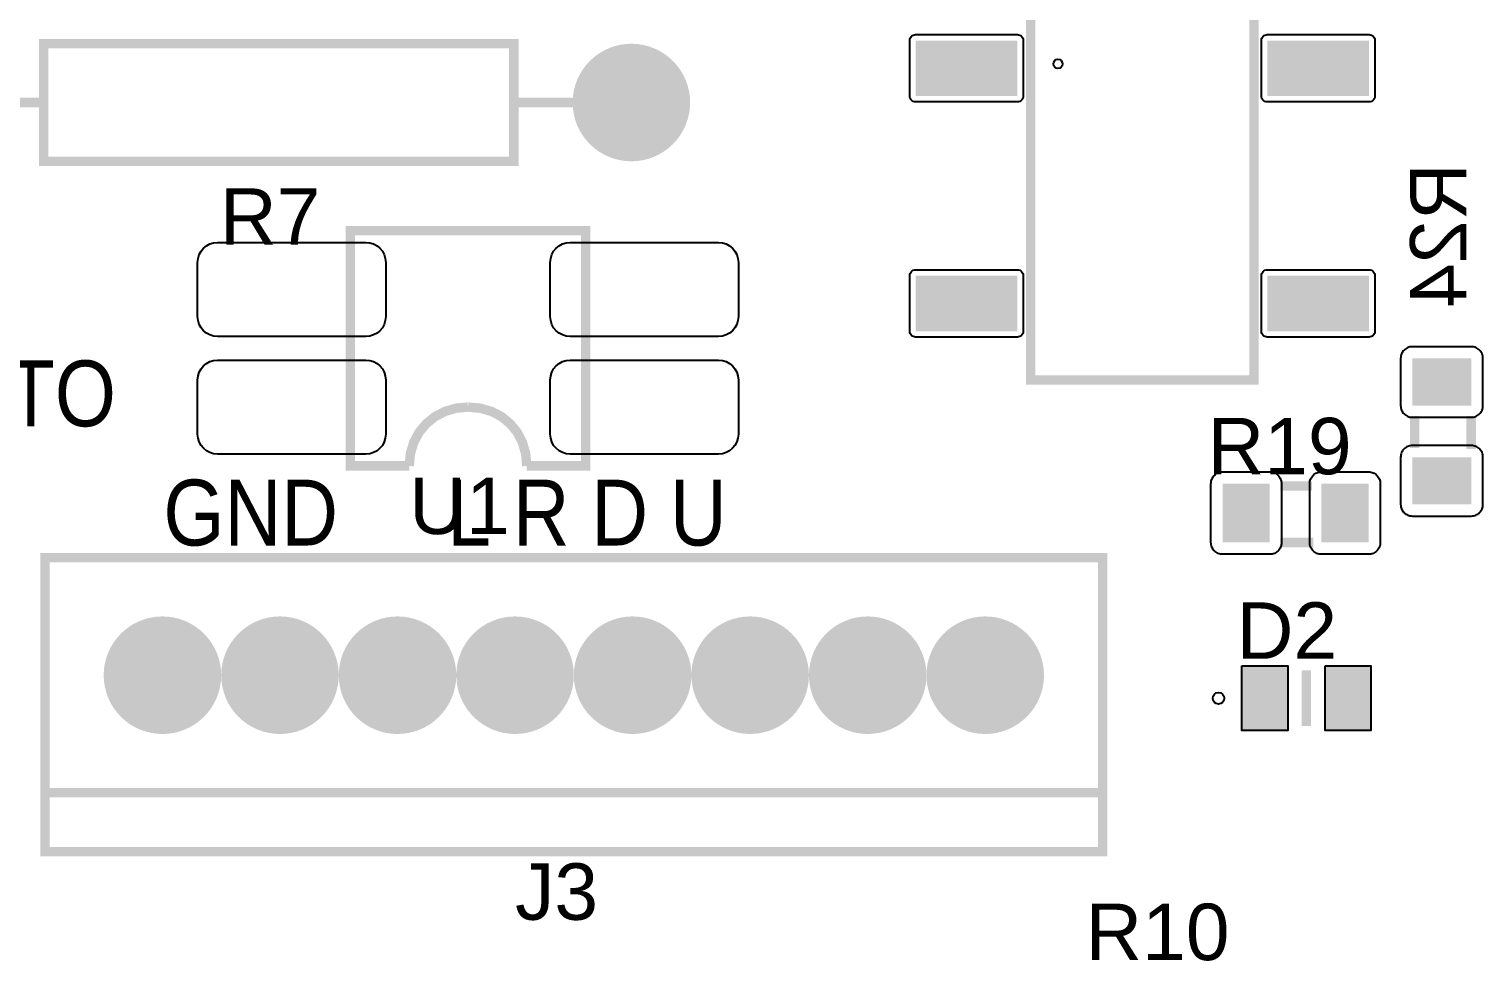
# Model space of a CAD drawing. Header units: inches. Extents: x -3.96 to 3.96, y -2.08 to 2.07.
# Drawn here: x -3.307 to -2.07, y -0.164 to 0.628 of the extents above; entities that cross this region are included whole.
import ezdxf

# ---------------------------------------------------------------- set-up
doc = ezdxf.new("R2010")
doc.units = ezdxf.units.IN
doc.layers.get('0').update_dxf_attribs({"linetype": 'CONTINUOUS'})

# ---------------------------------------------------------------- blocks, each defined once
blk = doc.blocks.new('RPAD')
blk.add_trace([(-0.5, -0.5), (-0.5, 0.5), (0.5, -0.5), (0.5, 0.5)])
blk = doc.blocks.new('EPAD')
at = {"const_width": 0.5}
blk.add_lwpolyline([(-0.25, 0, 1), (0.25, 0, 1)], format="xyb", close=True, dxfattribs=at)

msp = doc.modelspace()

# ---------------------------------------------------------------- linework, layer by layer
for points, const_width in [([(-2.264634, 0.659756), (-2.264634, 0.329756), (-2.454634, 0.329756), (-2.454634, 0.659756)], 0.008), ([(-2.264634, 0.659756), (-2.264634, 0.329756), (-2.454634, 0.329756), (-2.454634, 0.659756)], 0.008), ([(-2.264634, 0.659756), (-2.264634, 0.329756), (-2.454634, 0.329756), (-2.454634, 0.659756)], 0.008), ([(-3.294327, 0.51563), (-2.894327, 0.51563), (-2.894327, 0.61563), (-3.294327, 0.61563), (-3.294327, 0.51563)], 0.008), ([(-3.294327, 0.51563), (-2.894327, 0.51563), (-2.894327, 0.61563), (-3.294327, 0.61563), (-3.294327, 0.51563)], 0.008), ([(-3.294327, 0.51563), (-2.894327, 0.51563), (-2.894327, 0.61563), (-3.294327, 0.61563), (-3.294327, 0.51563)], 0.008), ([(-3.344327, 0.56563), (-3.294327, 0.56563)], 0.008), ([(-3.344327, 0.56563), (-3.294327, 0.56563)], 0.008), ([(-3.344327, 0.56563), (-3.294327, 0.56563)], 0.008), ([(-2.894327, 0.56563), (-2.844327, 0.56563)], 0.008), ([(-2.894327, 0.56563), (-2.844327, 0.56563)], 0.008), ([(-2.894327, 0.56563), (-2.844327, 0.56563)], 0.008), ([(-2.983327, 0.25663), (-3.033327, 0.25663), (-3.033327, 0.45663), (-2.833327, 0.45663), (-2.833327, 0.25663), (-2.883327, 0.25663)], 0.008), ([(-2.983327, 0.25663), (-3.033327, 0.25663), (-3.033327, 0.45663), (-2.833327, 0.45663), (-2.833327, 0.25663), (-2.883327, 0.25663)], 0.008), ([(-2.983327, 0.25663), (-3.033327, 0.25663), (-3.033327, 0.45663), (-2.833327, 0.45663), (-2.833327, 0.25663), (-2.883327, 0.25663)], 0.008), ([(-2.933327, 0.30663), (-2.943514, 0.305671), (-2.952952, 0.302896), (-2.961452, 0.298456), (-2.968827, 0.292505), (-2.974889, 0.285194), (-2.979452, 0.276677), (-2.982327, 0.267105), (-2.983327, 0.25663)], 0.008), ([(-2.933327, 0.30663), (-2.943514, 0.305671), (-2.952952, 0.302896), (-2.961452, 0.298456), (-2.968827, 0.292505), (-2.974889, 0.285194), (-2.979452, 0.276677), (-2.982327, 0.267105), (-2.983327, 0.25663)], 0.008), ([(-2.933327, 0.30663), (-2.943514, 0.305671), (-2.952952, 0.302896), (-2.961452, 0.298456), (-2.968827, 0.292505), (-2.974889, 0.285194), (-2.979452, 0.276677), (-2.982327, 0.267105), (-2.983327, 0.25663)], 0.008), ([(-2.933327, 0.30663), (-2.922852, 0.305671), (-2.91328, 0.302896), (-2.904762, 0.298456), (-2.897452, 0.292505), (-2.891501, 0.285194), (-2.887061, 0.276677), (-2.884286, 0.267105), (-2.883327, 0.25663)], 0.008), ([(-2.933327, 0.30663), (-2.922852, 0.305671), (-2.91328, 0.302896), (-2.904762, 0.298456), (-2.897452, 0.292505), (-2.891501, 0.285194), (-2.887061, 0.276677), (-2.884286, 0.267105), (-2.883327, 0.25663)], 0.008), ([(-2.933327, 0.30663), (-2.922852, 0.305671), (-2.91328, 0.302896), (-2.904762, 0.298456), (-2.897452, 0.292505), (-2.891501, 0.285194), (-2.887061, 0.276677), (-2.884286, 0.267105), (-2.883327, 0.25663)], 0.008), ([(-2.127886, 0.298953), (-2.127886, 0.271953)], 0.008), ([(-2.127886, 0.298953), (-2.127886, 0.271953)], 0.008), ([(-2.127886, 0.298953), (-2.127886, 0.271953)], 0.008), ([(-2.079886, 0.298953), (-2.079886, 0.270953)], 0.008), ([(-2.079886, 0.298953), (-2.079886, 0.270953)], 0.008), ([(-2.079886, 0.298953), (-2.079886, 0.270953)], 0.008), ([(-2.242224, 0.239457), (-2.215224, 0.239457)], 0.008), ([(-2.242224, 0.239457), (-2.215224, 0.239457)], 0.008), ([(-2.242224, 0.239457), (-2.215224, 0.239457)], 0.008), ([(-2.242224, 0.191457), (-2.214224, 0.191457)], 0.008), ([(-2.242224, 0.191457), (-2.214224, 0.191457)], 0.008), ([(-2.242224, 0.191457), (-2.214224, 0.191457)], 0.008), ([(-3.293287, -0.071417), (-2.393287, -0.071417), (-2.393287, 0.178583), (-3.293287, 0.178583), (-3.293287, -0.071417)], 0.008), ([(-3.293287, -0.071417), (-2.393287, -0.071417), (-2.393287, 0.178583), (-3.293287, 0.178583), (-3.293287, -0.071417)], 0.008), ([(-3.293287, -0.071417), (-2.393287, -0.071417), (-2.393287, 0.178583), (-3.293287, 0.178583), (-3.293287, -0.071417)], 0.008), ([(-2.220043, 0.082598), (-2.220043, 0.035354)], 0.007874), ([(-2.220043, 0.082598), (-2.220043, 0.035354)], 0.007874), ([(-2.220043, 0.082598), (-2.220043, 0.035354)], 0.007874), ([(-2.393287, -0.021417), (-3.293287, -0.021417)], 0.008), ([(-2.393287, -0.021417), (-3.293287, -0.021417)], 0.008), ([(-2.393287, -0.021417), (-3.293287, -0.021417)], 0.008)]:
    msp.add_lwpolyline(points, dxfattribs=dict(const_width=const_width))
for points in [[(-2.557547, 0.571134), (-2.557547, 0.618378), (-2.557448, 0.6194), (-2.557161, 0.620346), (-2.556707, 0.621196), (-2.556102, 0.621933), (-2.555365, 0.622537), (-2.554515, 0.622992), (-2.55357, 0.623278), (-2.552547, 0.623378), (-2.465933, 0.623378), (-2.464911, 0.623278), (-2.463965, 0.622992), (-2.463115, 0.622537), (-2.462378, 0.621933), (-2.461774, 0.621196), (-2.461319, 0.620346), (-2.461033, 0.6194), (-2.460933, 0.618378), (-2.460933, 0.571134), (-2.461033, 0.570111), (-2.461319, 0.569166), (-2.461774, 0.568316), (-2.462378, 0.567579), (-2.463115, 0.566974), (-2.463965, 0.56652), (-2.464911, 0.566233), (-2.465933, 0.566134), (-2.552547, 0.566134), (-2.55357, 0.566233), (-2.554515, 0.56652), (-2.555365, 0.566974), (-2.556102, 0.567579), (-2.556707, 0.568316), (-2.557161, 0.569166), (-2.557448, 0.570111), (-2.557547, 0.571134)], [(-2.16172, 0.618378), (-2.16172, 0.571134), (-2.16182, 0.570111), (-2.162106, 0.569166), (-2.162561, 0.568316), (-2.163166, 0.567579), (-2.163903, 0.566974), (-2.164753, 0.56652), (-2.165698, 0.566233), (-2.16672, 0.566134), (-2.253335, 0.566134), (-2.254357, 0.566233), (-2.255302, 0.56652), (-2.256152, 0.566974), (-2.256889, 0.567579), (-2.257494, 0.568316), (-2.257949, 0.569166), (-2.258235, 0.570111), (-2.258335, 0.571134), (-2.258335, 0.618378), (-2.258235, 0.6194), (-2.257949, 0.620346), (-2.257494, 0.621196), (-2.256889, 0.621933), (-2.256152, 0.622537), (-2.255302, 0.622992), (-2.254357, 0.623278), (-2.253335, 0.623378), (-2.16672, 0.623378), (-2.165698, 0.623278), (-2.164753, 0.622992), (-2.163903, 0.622537), (-2.163166, 0.621933), (-2.162561, 0.621196), (-2.162106, 0.620346), (-2.16182, 0.6194), (-2.16172, 0.618378)], [(-3.163327, 0.38363), (-3.163327, 0.42963), (-3.162989, 0.433106), (-3.162015, 0.43632), (-3.160469, 0.439211), (-3.158413, 0.441716), (-3.155908, 0.443772), (-3.153017, 0.445319), (-3.149803, 0.446292), (-3.146327, 0.44663), (-3.020327, 0.44663), (-3.016851, 0.446292), (-3.013637, 0.445319), (-3.010746, 0.443772), (-3.008241, 0.441716), (-3.006184, 0.439211), (-3.004638, 0.43632), (-3.003665, 0.433106), (-3.003327, 0.42963), (-3.003327, 0.38363), (-3.003665, 0.380154), (-3.004638, 0.37694), (-3.006184, 0.374049), (-3.008241, 0.371544), (-3.010746, 0.369487), (-3.013637, 0.367941), (-3.016851, 0.366968), (-3.020327, 0.36663), (-3.146327, 0.36663), (-3.149803, 0.366968), (-3.153017, 0.367941), (-3.155908, 0.369487), (-3.158413, 0.371544), (-3.160469, 0.374049), (-3.162015, 0.37694), (-3.162989, 0.380154), (-3.163327, 0.38363)], [(-2.863327, 0.38363), (-2.863327, 0.42963), (-2.862989, 0.433106), (-2.862015, 0.43632), (-2.860469, 0.439211), (-2.858413, 0.441716), (-2.855908, 0.443772), (-2.853017, 0.445319), (-2.849803, 0.446292), (-2.846327, 0.44663), (-2.720327, 0.44663), (-2.716851, 0.446292), (-2.713637, 0.445319), (-2.710746, 0.443772), (-2.708241, 0.441716), (-2.706184, 0.439211), (-2.704638, 0.43632), (-2.703665, 0.433106), (-2.703327, 0.42963), (-2.703327, 0.38363), (-2.703665, 0.380154), (-2.704638, 0.37694), (-2.706184, 0.374049), (-2.708241, 0.371544), (-2.710746, 0.369487), (-2.713637, 0.367941), (-2.716851, 0.366968), (-2.720327, 0.36663), (-2.846327, 0.36663), (-2.849803, 0.366968), (-2.853017, 0.367941), (-2.855908, 0.369487), (-2.858413, 0.371544), (-2.860469, 0.374049), (-2.862015, 0.37694), (-2.862989, 0.380154), (-2.863327, 0.38363)], [(-2.557547, 0.371134), (-2.557547, 0.418378), (-2.557448, 0.4194), (-2.557161, 0.420346), (-2.556707, 0.421196), (-2.556102, 0.421933), (-2.555365, 0.422537), (-2.554515, 0.422992), (-2.55357, 0.423278), (-2.552547, 0.423378), (-2.465933, 0.423378), (-2.464911, 0.423278), (-2.463965, 0.422992), (-2.463115, 0.422537), (-2.462378, 0.421933), (-2.461774, 0.421196), (-2.461319, 0.420346), (-2.461033, 0.4194), (-2.460933, 0.418378), (-2.460933, 0.371134), (-2.461033, 0.370111), (-2.461319, 0.369166), (-2.461774, 0.368316), (-2.462378, 0.367579), (-2.463115, 0.366974), (-2.463965, 0.36652), (-2.464911, 0.366233), (-2.465933, 0.366134), (-2.552547, 0.366134), (-2.55357, 0.366233), (-2.554515, 0.36652), (-2.555365, 0.366974), (-2.556102, 0.367579), (-2.556707, 0.368316), (-2.557161, 0.369166), (-2.557448, 0.370111), (-2.557547, 0.371134)], [(-2.16172, 0.418378), (-2.16172, 0.371134), (-2.16182, 0.370111), (-2.162106, 0.369166), (-2.162561, 0.368316), (-2.163166, 0.367579), (-2.163903, 0.366974), (-2.164753, 0.36652), (-2.165698, 0.366233), (-2.16672, 0.366134), (-2.253335, 0.366134), (-2.254357, 0.366233), (-2.255302, 0.36652), (-2.256152, 0.366974), (-2.256889, 0.367579), (-2.257494, 0.368316), (-2.257949, 0.369166), (-2.258235, 0.370111), (-2.258335, 0.371134), (-2.258335, 0.418378), (-2.258235, 0.4194), (-2.257949, 0.420346), (-2.257494, 0.421196), (-2.256889, 0.421933), (-2.256152, 0.422537), (-2.255302, 0.422992), (-2.254357, 0.423278), (-2.253335, 0.423378), (-2.16672, 0.423378), (-2.165698, 0.423278), (-2.164753, 0.422992), (-2.163903, 0.422537), (-2.163166, 0.421933), (-2.162561, 0.421196), (-2.162106, 0.420346), (-2.16182, 0.4194), (-2.16172, 0.418378)], [(-3.163327, 0.28363), (-3.163327, 0.32963), (-3.162989, 0.333106), (-3.162015, 0.33632), (-3.160469, 0.339211), (-3.158413, 0.341716), (-3.155908, 0.343772), (-3.153017, 0.345319), (-3.149803, 0.346292), (-3.146327, 0.34663), (-3.020327, 0.34663), (-3.016851, 0.346292), (-3.013637, 0.345319), (-3.010746, 0.343772), (-3.008241, 0.341716), (-3.006184, 0.339211), (-3.004638, 0.33632), (-3.003665, 0.333106), (-3.003327, 0.32963), (-3.003327, 0.28363), (-3.003665, 0.280154), (-3.004638, 0.27694), (-3.006184, 0.274049), (-3.008241, 0.271544), (-3.010746, 0.269487), (-3.013637, 0.267941), (-3.016851, 0.266968), (-3.020327, 0.26663), (-3.146327, 0.26663), (-3.149803, 0.266968), (-3.153017, 0.267941), (-3.155908, 0.269487), (-3.158413, 0.271544), (-3.160469, 0.274049), (-3.162015, 0.27694), (-3.162989, 0.280154), (-3.163327, 0.28363)], [(-2.863327, 0.28363), (-2.863327, 0.32963), (-2.862989, 0.333106), (-2.862015, 0.33632), (-2.860469, 0.339211), (-2.858413, 0.341716), (-2.855908, 0.343772), (-2.853017, 0.345319), (-2.849803, 0.346292), (-2.846327, 0.34663), (-2.720327, 0.34663), (-2.716851, 0.346292), (-2.713637, 0.345319), (-2.710746, 0.343772), (-2.708241, 0.341716), (-2.706184, 0.339211), (-2.704638, 0.33632), (-2.703665, 0.333106), (-2.703327, 0.32963), (-2.703327, 0.28363), (-2.703665, 0.280154), (-2.704638, 0.27694), (-2.706184, 0.274049), (-2.708241, 0.271544), (-2.710746, 0.269487), (-2.713637, 0.267941), (-2.716851, 0.266968), (-2.720327, 0.26663), (-2.846327, 0.26663), (-2.849803, 0.266968), (-2.853017, 0.267941), (-2.855908, 0.269487), (-2.858413, 0.271544), (-2.860469, 0.274049), (-2.862015, 0.27694), (-2.862989, 0.280154), (-2.863327, 0.28363)], [(-2.139886, 0.347953), (-2.139886, 0.307953), (-2.139835, 0.306913), (-2.139687, 0.305908), (-2.139445, 0.304941), (-2.139114, 0.304017), (-2.1387, 0.303141), (-2.138205, 0.302317), (-2.137635, 0.301549), (-2.136995, 0.300843), (-2.136289, 0.300203), (-2.135522, 0.299634), (-2.134698, 0.299139), (-2.133821, 0.298724), (-2.132897, 0.298394), (-2.13193, 0.298152), (-2.130925, 0.298003), (-2.129886, 0.297953), (-2.079886, 0.297953), (-2.078846, 0.298003), (-2.077841, 0.298152), (-2.076874, 0.298394), (-2.07595, 0.298724), (-2.075074, 0.299139), (-2.07425, 0.299634), (-2.073483, 0.300203), (-2.072776, 0.300843), (-2.072136, 0.301549), (-2.071567, 0.302317), (-2.071072, 0.303141), (-2.070657, 0.304017), (-2.070327, 0.304941), (-2.070085, 0.305908), (-2.069936, 0.306913), (-2.069886, 0.307953), (-2.069886, 0.347953), (-2.069936, 0.348992), (-2.070085, 0.349997), (-2.070327, 0.350964), (-2.070657, 0.351888), (-2.071072, 0.352765), (-2.071567, 0.353589), (-2.072136, 0.354356), (-2.072776, 0.355062), (-2.073483, 0.355702), (-2.07425, 0.356272), (-2.075074, 0.356766), (-2.07595, 0.357181), (-2.076874, 0.357512), (-2.077841, 0.357754), (-2.078846, 0.357902), (-2.079886, 0.357953), (-2.129886, 0.357953), (-2.130925, 0.357902), (-2.13193, 0.357754), (-2.132897, 0.357512), (-2.133821, 0.357181), (-2.134698, 0.356766), (-2.135522, 0.356272), (-2.136289, 0.355702), (-2.136995, 0.355062), (-2.137635, 0.354356), (-2.138205, 0.353589), (-2.1387, 0.352765), (-2.139114, 0.351888), (-2.139445, 0.350964), (-2.139687, 0.349997), (-2.139835, 0.348992), (-2.139886, 0.347953)], [(-2.139886, 0.263953), (-2.139886, 0.223953), (-2.139835, 0.222913), (-2.139687, 0.221908), (-2.139445, 0.220941), (-2.139114, 0.220017), (-2.1387, 0.219141), (-2.138205, 0.218317), (-2.137635, 0.217549), (-2.136995, 0.216843), (-2.136289, 0.216203), (-2.135522, 0.215634), (-2.134698, 0.215139), (-2.133821, 0.214724), (-2.132897, 0.214394), (-2.13193, 0.214152), (-2.130925, 0.214003), (-2.129886, 0.213953), (-2.079886, 0.213953), (-2.078846, 0.214003), (-2.077841, 0.214152), (-2.076874, 0.214394), (-2.07595, 0.214724), (-2.075074, 0.215139), (-2.07425, 0.215634), (-2.073483, 0.216203), (-2.072776, 0.216843), (-2.072136, 0.217549), (-2.071567, 0.218317), (-2.071072, 0.219141), (-2.070657, 0.220017), (-2.070327, 0.220941), (-2.070085, 0.221908), (-2.069936, 0.222913), (-2.069886, 0.223953), (-2.069886, 0.263953), (-2.069936, 0.264992), (-2.070085, 0.265997), (-2.070327, 0.266964), (-2.070657, 0.267888), (-2.071072, 0.268765), (-2.071567, 0.269589), (-2.072136, 0.270356), (-2.072776, 0.271062), (-2.073483, 0.271702), (-2.07425, 0.272272), (-2.075074, 0.272766), (-2.07595, 0.273181), (-2.076874, 0.273512), (-2.077841, 0.273754), (-2.078846, 0.273902), (-2.079886, 0.273953), (-2.129886, 0.273953), (-2.130925, 0.273902), (-2.13193, 0.273754), (-2.132897, 0.273512), (-2.133821, 0.273181), (-2.134698, 0.272766), (-2.135522, 0.272272), (-2.136289, 0.271702), (-2.136995, 0.271062), (-2.137635, 0.270356), (-2.138205, 0.269589), (-2.1387, 0.268765), (-2.139114, 0.267888), (-2.139445, 0.266964), (-2.139687, 0.265997), (-2.139835, 0.264992), (-2.139886, 0.263953)], [(-2.291224, 0.251457), (-2.251224, 0.251457), (-2.250185, 0.251406), (-2.24918, 0.251258), (-2.248213, 0.251016), (-2.247289, 0.250685), (-2.246413, 0.25027), (-2.245589, 0.249776), (-2.244821, 0.249206), (-2.244115, 0.248566), (-2.243475, 0.24786), (-2.242906, 0.247093), (-2.242411, 0.246269), (-2.241996, 0.245392), (-2.241665, 0.244468), (-2.241423, 0.243501), (-2.241275, 0.242496), (-2.241224, 0.241457), (-2.241224, 0.191457), (-2.241275, 0.190417), (-2.241423, 0.189412), (-2.241665, 0.188445), (-2.241996, 0.187521), (-2.242411, 0.186645), (-2.242906, 0.185821), (-2.243475, 0.185054), (-2.244115, 0.184347), (-2.244821, 0.183707), (-2.245589, 0.183138), (-2.246413, 0.182643), (-2.247289, 0.182228), (-2.248213, 0.181898), (-2.24918, 0.181656), (-2.250185, 0.181507), (-2.251224, 0.181457), (-2.291224, 0.181457), (-2.292264, 0.181507), (-2.293269, 0.181656), (-2.294236, 0.181898), (-2.29516, 0.182228), (-2.296036, 0.182643), (-2.29686, 0.183138), (-2.297628, 0.183707), (-2.298334, 0.184347), (-2.298974, 0.185054), (-2.299543, 0.185821), (-2.300038, 0.186645), (-2.300453, 0.187521), (-2.300783, 0.188445), (-2.301026, 0.189412), (-2.301174, 0.190417), (-2.301224, 0.191457), (-2.301224, 0.241457), (-2.301174, 0.242496), (-2.301026, 0.243501), (-2.300783, 0.244468), (-2.300453, 0.245392), (-2.300038, 0.246269), (-2.299543, 0.247093), (-2.298974, 0.24786), (-2.298334, 0.248566), (-2.297628, 0.249206), (-2.29686, 0.249776), (-2.296036, 0.25027), (-2.29516, 0.250685), (-2.294236, 0.251016), (-2.293269, 0.251258), (-2.292264, 0.251406), (-2.291224, 0.251457)], [(-2.207224, 0.251457), (-2.167224, 0.251457), (-2.166185, 0.251406), (-2.16518, 0.251258), (-2.164213, 0.251016), (-2.163289, 0.250685), (-2.162413, 0.25027), (-2.161589, 0.249776), (-2.160821, 0.249206), (-2.160115, 0.248566), (-2.159475, 0.24786), (-2.158906, 0.247093), (-2.158411, 0.246269), (-2.157996, 0.245392), (-2.157665, 0.244468), (-2.157423, 0.243501), (-2.157275, 0.242496), (-2.157224, 0.241457), (-2.157224, 0.191457), (-2.157275, 0.190417), (-2.157423, 0.189412), (-2.157665, 0.188445), (-2.157996, 0.187521), (-2.158411, 0.186645), (-2.158906, 0.185821), (-2.159475, 0.185054), (-2.160115, 0.184347), (-2.160821, 0.183707), (-2.161589, 0.183138), (-2.162413, 0.182643), (-2.163289, 0.182228), (-2.164213, 0.181898), (-2.16518, 0.181656), (-2.166185, 0.181507), (-2.167224, 0.181457), (-2.207224, 0.181457), (-2.208264, 0.181507), (-2.209269, 0.181656), (-2.210236, 0.181898), (-2.21116, 0.182228), (-2.212036, 0.182643), (-2.21286, 0.183138), (-2.213628, 0.183707), (-2.214334, 0.184347), (-2.214974, 0.185054), (-2.215543, 0.185821), (-2.216038, 0.186645), (-2.216453, 0.187521), (-2.216783, 0.188445), (-2.217026, 0.189412), (-2.217174, 0.190417), (-2.217224, 0.191457), (-2.217224, 0.241457), (-2.217174, 0.242496), (-2.217026, 0.243501), (-2.216783, 0.244468), (-2.216453, 0.245392), (-2.216038, 0.246269), (-2.215543, 0.247093), (-2.214974, 0.24786), (-2.214334, 0.248566), (-2.213628, 0.249206), (-2.21286, 0.249776), (-2.212036, 0.25027), (-2.21116, 0.250685), (-2.210236, 0.251016), (-2.209269, 0.251258), (-2.208264, 0.251406), (-2.207224, 0.251457)], [(-2.274976, 0.086476), (-2.235976, 0.086476), (-2.235976, 0.031476), (-2.274976, 0.031476), (-2.274976, 0.086476)], [(-2.20411, 0.086476), (-2.16511, 0.086476), (-2.16511, 0.031476), (-2.20411, 0.031476), (-2.20411, 0.086476)]]:
    msp.add_lwpolyline(points, close=True)
for centre, radius in [((-2.431406, 0.598457), 0.003937), ((-2.431406, 0.598457), 0.003937), ((-2.431406, 0.598457), 0.003937), ((-2.294846, 0.058976), 0.004921), ((-2.294846, 0.058976), 0.004921), ((-2.294846, 0.058976), 0.004921)]:
    msp.add_circle(centre, radius)

# ---------------------------------------------------------------- block references
for name, p, xscale, yscale in [('EPAD', (-2.794327, 0.56563), 0.1, 0.1), ('RPAD', (-2.271224, 0.216457), 0.04, 0.05), ('RPAD', (-2.187224, 0.216457), 0.04, 0.05), ('EPAD', (-3.193287, 0.078583), 0.1, 0.1), ('EPAD', (-3.093287, 0.078583), 0.1, 0.1), ('EPAD', (-2.993287, 0.078583), 0.1, 0.1), ('EPAD', (-2.893287, 0.078583), 0.1, 0.1), ('EPAD', (-2.793287, 0.078583), 0.1, 0.1), ('EPAD', (-2.693287, 0.078583), 0.1, 0.1), ('EPAD', (-2.593287, 0.078583), 0.1, 0.1), ('EPAD', (-2.493287, 0.078583), 0.1, 0.1), ('RPAD', (-2.255476, 0.058976), 0.039, 0.055), ('RPAD', (-2.18461, 0.058976), 0.039, 0.055)]:
    msp.add_blockref(name, p, dxfattribs=dict(xscale=xscale, yscale=yscale))
for p, xscale, yscale, rotation in [((-2.50924, 0.594756), 0.047244, 0.086614, 90), ((-2.210027, 0.594756), 0.047244, 0.086614, -90), ((-2.50924, 0.394756), 0.047244, 0.086614, 90), ((-2.210027, 0.394756), 0.047244, 0.086614, -90), ((-2.104886, 0.327953), 0.04, 0.05, 90), ((-2.104886, 0.243953), 0.04, 0.05, 90)]:
    msp.add_blockref('RPAD', p, dxfattribs=dict(xscale=xscale, yscale=yscale, rotation=rotation))

# ---------------------------------------------------------------- texts
at = {"text_generation_flag": 2, "width": 1.041667}
msp.add_text('R24', height=0.048, rotation=90, dxfattribs=at).set_placement((-2.083886, 0.513953))
msp.add_text('R24', height=0.048, rotation=90, dxfattribs=at).set_placement((-2.083886, 0.513953))
msp.add_text('R24', height=0.048, rotation=90, dxfattribs=at).set_placement((-2.083886, 0.513953))
for s, height, width, p in [('R7', 0.048, 1.041667, (-3.144327, 0.44463)), ('R7', 0.048, 1.041667, (-3.144327, 0.44463)), ('R7', 0.048, 1.041667, (-3.144327, 0.44463)), ('CONTROL REMOTO', 0.056, 0.892857, (-3.871728, 0.290252)), ('CONTROL REMOTO', 0.056, 0.892857, (-3.871728, 0.290252)), ('CONTROL REMOTO', 0.056, 0.892857, (-3.871728, 0.290252)), ('R19', 0.048, 1.041667, (-2.304224, 0.249457)), ('R19', 0.048, 1.041667, (-2.304224, 0.249457)), ('R19', 0.048, 1.041667, (-2.304224, 0.249457)), ('GND     L R D U', 0.056, 0.892857, (-3.192484, 0.18889)), ('GND     L R D U', 0.056, 0.892857, (-3.192484, 0.18889)), ('GND     L R D U', 0.056, 0.892857, (-3.192484, 0.18889)), ('U1', 0.048, 1.041667, (-2.983327, 0.19863)), ('U1', 0.048, 1.041667, (-2.983327, 0.19863)), ('U1', 0.048, 1.041667, (-2.983327, 0.19863)), ('D2', 0.048, 1.041667, (-2.279394, 0.092535)), ('D2', 0.048, 1.041667, (-2.279394, 0.092535)), ('D2', 0.048, 1.041667, (-2.279394, 0.092535)), ('J3', 0.048, 1.041667, (-2.893287, -0.129417)), ('J3', 0.048, 1.041667, (-2.893287, -0.129417)), ('J3', 0.048, 1.041667, (-2.893287, -0.129417)), ('R10', 0.048, 1.041667, (-2.408083, -0.163724)), ('R10', 0.048, 1.041667, (-2.408083, -0.163724)), ('R10', 0.048, 1.041667, (-2.408083, -0.163724))]:
    msp.add_text(s, height=height, dxfattribs=dict(width=width)).set_placement(p)

doc.saveas('drawing.dxf')
